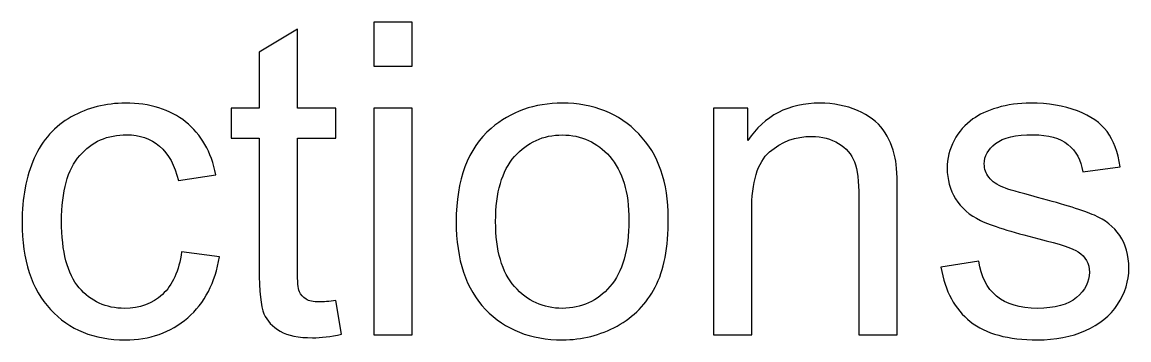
# Model space of a CAD drawing. Header units: millimetres. Extents: x -819 to 558, y -342 to 336.
# Drawn here: x -670.78 to -638.59, y 177.85 to 187.09 of the extents above; entities that cross this region are included whole.
import ezdxf

# ---------------------------------------------------------------- set-up
doc = ezdxf.new("R2010")
doc.units = ezdxf.units.MM
doc.header["$MEASUREMENT"] = 0
doc.layers.add('#Layer 1', color=7, linetype='Continuous')

msp = doc.modelspace()

# ---------------------------------------------------------------- linework, layer by layer
at = {"layer": '#Layer 1', "color": 250}
for points, knots in [([(-660.5542, 185.8003), (-660.5542, 185.8003), (-660.5542, 187.0851), (-660.5542, 187.0851), (-660.5542, 187.0851), (-660.5542, 187.0851), (-659.4366, 187.0851), (-659.4366, 187.0851), (-659.4366, 187.0851), (-659.4366, 187.0851), (-659.4366, 185.8003), (-659.4366, 185.8003), (-659.4366, 185.8003), (-659.4366, 185.8003), (-660.5542, 185.8003), (-660.5542, 185.8003)], [0, 0, 0, 0, 0.25, 0.25, 0.25, 0.25, 0.5, 0.5, 0.5, 0.5, 0.75, 0.75, 0.75, 0.75, 1, 1, 1, 1]), ([(-661.6506, 178.9931), (-661.6506, 178.9931), (-661.4897, 178.0067), (-661.4897, 178.0067), (-661.4897, 178.0067), (-661.803, 177.9411), (-662.0845, 177.9072), (-662.3322, 177.9072), (-662.3322, 177.9072), (-662.7386, 177.9072), (-663.0518, 177.9707), (-663.2762, 178.0998), (-663.2762, 178.0998), (-663.4985, 178.2268), (-663.6551, 178.3962), (-663.7461, 178.6057), (-663.7461, 178.6057), (-663.8371, 178.8132), (-663.8837, 179.2534), (-663.8837, 179.9223), (-663.8837, 179.9223), (-663.8837, 179.9223), (-663.8837, 183.7111), (-663.8837, 183.7111), (-663.8837, 183.7111), (-663.8837, 183.7111), (-664.7028, 183.7111), (-664.7028, 183.7111), (-664.7028, 183.7111), (-664.7028, 183.7111), (-664.7028, 184.579), (-664.7028, 184.579), (-664.7028, 184.579), (-664.7028, 184.579), (-663.8837, 184.579), (-663.8837, 184.579), (-663.8837, 184.579), (-663.8837, 184.579), (-663.8837, 186.2109), (-663.8837, 186.2109), (-663.8837, 186.2109), (-663.8837, 186.2109), (-662.7724, 186.8798), (-662.7724, 186.8798), (-662.7724, 186.8798), (-662.7724, 186.8798), (-662.7724, 184.579), (-662.7724, 184.579), (-662.7724, 184.579), (-662.7724, 184.579), (-661.6506, 184.579), (-661.6506, 184.579), (-661.6506, 184.579), (-661.6506, 184.579), (-661.6506, 183.7111), (-661.6506, 183.7111), (-661.6506, 183.7111), (-661.6506, 183.7111), (-662.7724, 183.7111), (-662.7724, 183.7111), (-662.7724, 183.7111), (-662.7724, 183.7111), (-662.7724, 179.8609), (-662.7724, 179.8609), (-662.7724, 179.8609), (-662.7724, 179.5413), (-662.7534, 179.3381), (-662.7153, 179.2471), (-662.7153, 179.2471), (-662.6751, 179.1561), (-662.6116, 179.0841), (-662.5227, 179.0291), (-662.5227, 179.0291), (-662.4338, 178.9761), (-662.3068, 178.9486), (-662.1417, 178.9486), (-662.1417, 178.9486), (-662.0168, 178.9486), (-661.8538, 178.9634), (-661.6506, 178.9931)], [0, 0, 0, 0, 0.05, 0.05, 0.05, 0.05, 0.1, 0.1, 0.1, 0.1, 0.15, 0.15, 0.15, 0.15, 0.2, 0.2, 0.2, 0.2, 0.25, 0.25, 0.25, 0.25, 0.3, 0.3, 0.3, 0.3, 0.35, 0.35, 0.35, 0.35, 0.4, 0.4, 0.4, 0.4, 0.45, 0.45, 0.45, 0.45, 0.5, 0.5, 0.5, 0.5, 0.55, 0.55, 0.55, 0.55, 0.6, 0.6, 0.6, 0.6, 0.65, 0.65, 0.65, 0.65, 0.7, 0.7, 0.7, 0.7, 0.75, 0.75, 0.75, 0.75, 0.8, 0.8, 0.8, 0.8, 0.85, 0.85, 0.85, 0.85, 0.9, 0.9, 0.9, 0.9, 0.95, 0.95, 0.95, 0.95, 1, 1, 1, 1]), ([(-666.1401, 180.407), (-666.1401, 180.407), (-665.0436, 180.2631), (-665.0436, 180.2631), (-665.0436, 180.2631), (-665.1622, 179.5074), (-665.4691, 178.9148), (-665.9644, 178.4872), (-665.9644, 178.4872), (-666.4576, 178.0596), (-667.065, 177.8458), (-667.7847, 177.8458), (-667.7847, 177.8458), (-668.6843, 177.8458), (-669.4103, 178.1401), (-669.9564, 178.7285), (-669.9564, 178.7285), (-670.5046, 179.3169), (-670.7798, 180.1615), (-670.7798, 181.2621), (-670.7798, 181.2621), (-670.7798, 181.9733), (-670.6613, 182.5956), (-670.4263, 183.129), (-670.4263, 183.129), (-670.1892, 183.6624), (-669.8315, 184.0625), (-669.3489, 184.3292), (-669.3489, 184.3292), (-668.8684, 184.5959), (-668.3435, 184.7292), (-667.7784, 184.7292), (-667.7784, 184.7292), (-667.0629, 184.7292), (-666.4766, 184.5472), (-666.0236, 184.1853), (-666.0236, 184.1853), (-665.5686, 183.8233), (-665.2765, 183.3111), (-665.1473, 182.6443), (-665.1473, 182.6443), (-665.1473, 182.6443), (-666.2332, 182.4771), (-666.2332, 182.4771), (-666.2332, 182.4771), (-666.3369, 182.9195), (-666.5189, 183.2518), (-666.7814, 183.4762), (-666.7814, 183.4762), (-667.0439, 183.6984), (-667.3614, 183.8106), (-667.7339, 183.8106), (-667.7339, 183.8106), (-668.2969, 183.8106), (-668.7541, 183.6095), (-669.1055, 183.2052), (-669.1055, 183.2052), (-669.4569, 182.8031), (-669.6326, 182.166), (-669.6326, 181.2939), (-669.6326, 181.2939), (-669.6326, 180.4091), (-669.4632, 179.7657), (-669.1224, 179.3635), (-669.1224, 179.3635), (-668.7838, 178.9634), (-668.3414, 178.7624), (-667.7953, 178.7624), (-667.7953, 178.7624), (-667.3571, 178.7624), (-666.9931, 178.8978), (-666.6989, 179.1666), (-666.6989, 179.1666), (-666.4046, 179.4355), (-666.2184, 179.8482), (-666.1401, 180.407)], [0, 0, 0, 0, 0.0526316, 0.0526316, 0.0526316, 0.0526316, 0.1052632, 0.1052632, 0.1052632, 0.1052632, 0.1578947, 0.1578947, 0.1578947, 0.1578947, 0.2105263, 0.2105263, 0.2105263, 0.2105263, 0.2631579, 0.2631579, 0.2631579, 0.2631579, 0.3157895, 0.3157895, 0.3157895, 0.3157895, 0.3684211, 0.3684211, 0.3684211, 0.3684211, 0.4210526, 0.4210526, 0.4210526, 0.4210526, 0.4736842, 0.4736842, 0.4736842, 0.4736842, 0.5263158, 0.5263158, 0.5263158, 0.5263158, 0.5789474, 0.5789474, 0.5789474, 0.5789474, 0.6315789, 0.6315789, 0.6315789, 0.6315789, 0.6842105, 0.6842105, 0.6842105, 0.6842105, 0.7368421, 0.7368421, 0.7368421, 0.7368421, 0.7894737, 0.7894737, 0.7894737, 0.7894737, 0.8421053, 0.8421053, 0.8421053, 0.8421053, 0.8947368, 0.8947368, 0.8947368, 0.8947368, 0.9473684, 0.9473684, 0.9473684, 0.9473684, 1, 1, 1, 1]), ([(-660.5542, 177.994), (-660.5542, 177.994), (-660.5542, 184.579), (-660.5542, 184.579), (-660.5542, 184.579), (-660.5542, 184.579), (-659.4366, 184.579), (-659.4366, 184.579), (-659.4366, 184.579), (-659.4366, 184.579), (-659.4366, 177.994), (-659.4366, 177.994), (-659.4366, 177.994), (-659.4366, 177.994), (-660.5542, 177.994), (-660.5542, 177.994)], [0, 0, 0, 0, 0.25, 0.25, 0.25, 0.25, 0.5, 0.5, 0.5, 0.5, 0.75, 0.75, 0.75, 0.75, 1, 1, 1, 1]), ([(-658.1539, 181.2875), (-658.1539, 182.5067), (-657.8152, 183.4106), (-657.1358, 183.9969), (-657.1358, 183.9969), (-656.5706, 184.4837), (-655.8806, 184.7292), (-655.0657, 184.7292), (-655.0657, 184.7292), (-654.1597, 184.7292), (-653.4189, 184.4329), (-652.8453, 183.8381), (-652.8453, 183.8381), (-652.2695, 183.2455), (-651.9838, 182.4263), (-651.9838, 181.3807), (-651.9838, 181.3807), (-651.9838, 180.5319), (-652.1108, 179.8651), (-652.3648, 179.3804), (-652.3648, 179.3804), (-652.6188, 178.8936), (-652.9892, 178.5168), (-653.4739, 178.248), (-653.4739, 178.248), (-653.9608, 177.9792), (-654.4899, 177.8458), (-655.0657, 177.8458), (-655.0657, 177.8458), (-655.9864, 177.8458), (-656.7315, 178.1401), (-657.3009, 178.7327), (-657.3009, 178.7327), (-657.8702, 179.3233), (-658.1539, 180.1742), (-658.1539, 181.2875)], [0, 0, 0, 0, 0.1111111, 0.1111111, 0.1111111, 0.1111111, 0.2222222, 0.2222222, 0.2222222, 0.2222222, 0.3333333, 0.3333333, 0.3333333, 0.3333333, 0.4444444, 0.4444444, 0.4444444, 0.4444444, 0.5555556, 0.5555556, 0.5555556, 0.5555556, 0.6666667, 0.6666667, 0.6666667, 0.6666667, 0.7777778, 0.7777778, 0.7777778, 0.7777778, 0.8888889, 0.8888889, 0.8888889, 0.8888889, 1, 1, 1, 1]), ([(-650.6736, 177.994), (-650.6736, 177.994), (-650.6736, 184.579), (-650.6736, 184.579), (-650.6736, 184.579), (-650.6736, 184.579), (-649.6703, 184.579), (-649.6703, 184.579), (-649.6703, 184.579), (-649.6703, 184.579), (-649.6703, 183.6434), (-649.6703, 183.6434), (-649.6703, 183.6434), (-649.1856, 184.3673), (-648.4871, 184.7292), (-647.5748, 184.7292), (-647.5748, 184.7292), (-647.1769, 184.7292), (-646.8128, 184.6573), (-646.4805, 184.5155), (-646.4805, 184.5155), (-646.146, 184.3715), (-645.8984, 184.1853), (-645.7333, 183.9524), (-645.7333, 183.9524), (-645.5661, 183.7217), (-645.4518, 183.4465), (-645.384, 183.129), (-645.384, 183.129), (-645.3438, 182.9216), (-645.3227, 182.5597), (-645.3227, 182.0432), (-645.3227, 182.0432), (-645.3227, 182.0432), (-645.3227, 177.994), (-645.3227, 177.994), (-645.3227, 177.994), (-645.3227, 177.994), (-646.4403, 177.994), (-646.4403, 177.994), (-646.4403, 177.994), (-646.4403, 177.994), (-646.4403, 182.0009), (-646.4403, 182.0009), (-646.4403, 182.0009), (-646.4403, 182.4538), (-646.4826, 182.7946), (-646.5694, 183.0211), (-646.5694, 183.0211), (-646.6562, 183.2455), (-646.8107, 183.4254), (-647.0308, 183.5587), (-647.0308, 183.5587), (-647.2531, 183.6942), (-647.5113, 183.7619), (-647.8097, 183.7619), (-647.8097, 183.7619), (-648.286, 183.7619), (-648.6945, 183.6095), (-649.0416, 183.309), (-649.0416, 183.309), (-649.3867, 183.0063), (-649.5581, 182.4348), (-649.5581, 181.5902), (-649.5581, 181.5902), (-649.5581, 181.5902), (-649.5581, 177.994), (-649.5581, 177.994), (-649.5581, 177.994), (-649.5581, 177.994), (-650.6736, 177.994), (-650.6736, 177.994)], [0, 0, 0, 0, 0.0555556, 0.0555556, 0.0555556, 0.0555556, 0.1111111, 0.1111111, 0.1111111, 0.1111111, 0.1666667, 0.1666667, 0.1666667, 0.1666667, 0.2222222, 0.2222222, 0.2222222, 0.2222222, 0.2777778, 0.2777778, 0.2777778, 0.2777778, 0.3333333, 0.3333333, 0.3333333, 0.3333333, 0.3888889, 0.3888889, 0.3888889, 0.3888889, 0.4444444, 0.4444444, 0.4444444, 0.4444444, 0.5, 0.5, 0.5, 0.5, 0.5555556, 0.5555556, 0.5555556, 0.5555556, 0.6111111, 0.6111111, 0.6111111, 0.6111111, 0.6666667, 0.6666667, 0.6666667, 0.6666667, 0.7222222, 0.7222222, 0.7222222, 0.7222222, 0.7777778, 0.7777778, 0.7777778, 0.7777778, 0.8333333, 0.8333333, 0.8333333, 0.8333333, 0.8888889, 0.8888889, 0.8888889, 0.8888889, 0.9444444, 0.9444444, 0.9444444, 0.9444444, 1, 1, 1, 1]), ([(-644.0569, 179.9604), (-644.0569, 179.9604), (-642.9541, 180.134), (-642.9541, 180.134), (-642.9541, 180.134), (-642.8927, 179.6916), (-642.7192, 179.3529), (-642.4355, 179.1158), (-642.4355, 179.1158), (-642.154, 178.8809), (-641.7582, 178.7624), (-641.2481, 178.7624), (-641.2481, 178.7624), (-640.7359, 178.7624), (-640.3549, 178.8682), (-640.1072, 179.0756), (-640.1072, 179.0756), (-639.8596, 179.2852), (-639.7347, 179.5307), (-639.7347, 179.8101), (-639.7347, 179.8101), (-639.7347, 180.0641), (-639.8447, 180.261), (-640.0649, 180.407), (-640.0649, 180.407), (-640.2173, 180.5065), (-640.5983, 180.6314), (-641.2058, 180.7838), (-641.2058, 180.7838), (-642.0228, 180.9912), (-642.5922, 181.169), (-642.9076, 181.3214), (-642.9076, 181.3214), (-643.2229, 181.4717), (-643.4642, 181.6812), (-643.6272, 181.9479), (-643.6272, 181.9479), (-643.7902, 182.2146), (-643.8728, 182.5089), (-643.8728, 182.8306), (-643.8728, 182.8306), (-643.8728, 183.1248), (-643.805, 183.3957), (-643.6696, 183.6455), (-643.6696, 183.6455), (-643.5362, 183.8974), (-643.3521, 184.1048), (-643.1213, 184.2699), (-643.1213, 184.2699), (-642.9478, 184.3969), (-642.7107, 184.507), (-642.4123, 184.5959), (-642.4123, 184.5959), (-642.1117, 184.6848), (-641.79, 184.7292), (-641.4471, 184.7292), (-641.4471, 184.7292), (-640.9306, 184.7292), (-640.4776, 184.653), (-640.086, 184.5049), (-640.086, 184.5049), (-639.6945, 184.3567), (-639.4066, 184.1556), (-639.2203, 183.9016), (-639.2203, 183.9016), (-639.0341, 183.6455), (-638.9071, 183.3068), (-638.8372, 182.8814), (-638.8372, 182.8814), (-638.8372, 182.8814), (-639.9273, 182.7311), (-639.9273, 182.7311), (-639.9273, 182.7311), (-639.9781, 183.0698), (-640.122, 183.3344), (-640.3591, 183.5249), (-640.3591, 183.5249), (-640.5962, 183.7154), (-640.9327, 183.8106), (-641.3666, 183.8106), (-641.3666, 183.8106), (-641.8789, 183.8106), (-642.245, 183.7259), (-642.4631, 183.5566), (-642.4631, 183.5566), (-642.6832, 183.3873), (-642.7933, 183.1883), (-642.7933, 182.9618), (-642.7933, 182.9618), (-642.7933, 182.8158), (-642.7467, 182.6867), (-642.6557, 182.5702), (-642.6557, 182.5702), (-642.5647, 182.4496), (-642.4228, 182.3522), (-642.2281, 182.2718), (-642.2281, 182.2718), (-642.1159, 182.2316), (-641.7878, 182.1363), (-641.2417, 181.9882), (-641.2417, 181.9882), (-640.4522, 181.7765), (-639.9019, 181.605), (-639.5907, 181.4696), (-639.5907, 181.4696), (-639.2775, 181.3362), (-639.0319, 181.1394), (-638.8541, 180.8833), (-638.8541, 180.8833), (-638.6763, 180.6271), (-638.5874, 180.3096), (-638.5874, 179.9286), (-638.5874, 179.9286), (-638.5874, 179.5561), (-638.6975, 179.2069), (-638.9134, 178.8767), (-638.9134, 178.8767), (-639.1314, 178.5486), (-639.4447, 178.2946), (-639.8532, 178.1147), (-639.8532, 178.1147), (-640.2617, 177.9347), (-640.7253, 177.8458), (-641.2417, 177.8458), (-641.2417, 177.8458), (-642.099, 177.8458), (-642.7509, 178.0236), (-643.1997, 178.3792), (-643.1997, 178.3792), (-643.6484, 178.7348), (-643.9341, 179.2619), (-644.0569, 179.9604)], [0, 0, 0, 0, 0.030303, 0.030303, 0.030303, 0.030303, 0.0606061, 0.0606061, 0.0606061, 0.0606061, 0.0909091, 0.0909091, 0.0909091, 0.0909091, 0.1212121, 0.1212121, 0.1212121, 0.1212121, 0.1515152, 0.1515152, 0.1515152, 0.1515152, 0.1818182, 0.1818182, 0.1818182, 0.1818182, 0.2121212, 0.2121212, 0.2121212, 0.2121212, 0.2424242, 0.2424242, 0.2424242, 0.2424242, 0.2727273, 0.2727273, 0.2727273, 0.2727273, 0.3030303, 0.3030303, 0.3030303, 0.3030303, 0.3333333, 0.3333333, 0.3333333, 0.3333333, 0.3636364, 0.3636364, 0.3636364, 0.3636364, 0.3939394, 0.3939394, 0.3939394, 0.3939394, 0.4242424, 0.4242424, 0.4242424, 0.4242424, 0.4545455, 0.4545455, 0.4545455, 0.4545455, 0.4848485, 0.4848485, 0.4848485, 0.4848485, 0.5151515, 0.5151515, 0.5151515, 0.5151515, 0.5454545, 0.5454545, 0.5454545, 0.5454545, 0.5757576, 0.5757576, 0.5757576, 0.5757576, 0.6060606, 0.6060606, 0.6060606, 0.6060606, 0.6363636, 0.6363636, 0.6363636, 0.6363636, 0.6666667, 0.6666667, 0.6666667, 0.6666667, 0.6969697, 0.6969697, 0.6969697, 0.6969697, 0.7272727, 0.7272727, 0.7272727, 0.7272727, 0.7575758, 0.7575758, 0.7575758, 0.7575758, 0.7878788, 0.7878788, 0.7878788, 0.7878788, 0.8181818, 0.8181818, 0.8181818, 0.8181818, 0.8484848, 0.8484848, 0.8484848, 0.8484848, 0.8787879, 0.8787879, 0.8787879, 0.8787879, 0.9090909, 0.9090909, 0.9090909, 0.9090909, 0.9393939, 0.9393939, 0.9393939, 0.9393939, 0.969697, 0.969697, 0.969697, 0.969697, 1, 1, 1, 1]), ([(-657.0066, 181.2875), (-657.0066, 180.443), (-656.8225, 179.8122), (-656.4542, 179.3931), (-656.4542, 179.3931), (-656.0859, 178.9719), (-655.6223, 178.7624), (-655.0657, 178.7624), (-655.0657, 178.7624), (-654.5111, 178.7624), (-654.0497, 178.974), (-653.6814, 179.3952), (-653.6814, 179.3952), (-653.3152, 179.8165), (-653.131, 180.4599), (-653.131, 181.3235), (-653.131, 181.3235), (-653.131, 182.1384), (-653.3152, 182.7565), (-653.6856, 183.1756), (-653.6856, 183.1756), (-654.056, 183.5947), (-654.5153, 183.8043), (-655.0657, 183.8043), (-655.0657, 183.8043), (-655.6223, 183.8043), (-656.0859, 183.5947), (-656.4542, 183.1777), (-656.4542, 183.1777), (-656.8225, 182.7607), (-657.0066, 182.13), (-657.0066, 181.2875)], [0, 0, 0, 0, 0.125, 0.125, 0.125, 0.125, 0.25, 0.25, 0.25, 0.25, 0.375, 0.375, 0.375, 0.375, 0.5, 0.5, 0.5, 0.5, 0.625, 0.625, 0.625, 0.625, 0.75, 0.75, 0.75, 0.75, 0.875, 0.875, 0.875, 0.875, 1, 1, 1, 1])]:
    msp.add_open_spline(points, degree=3, knots=knots, dxfattribs=at)

doc.saveas('drawing.dxf')
